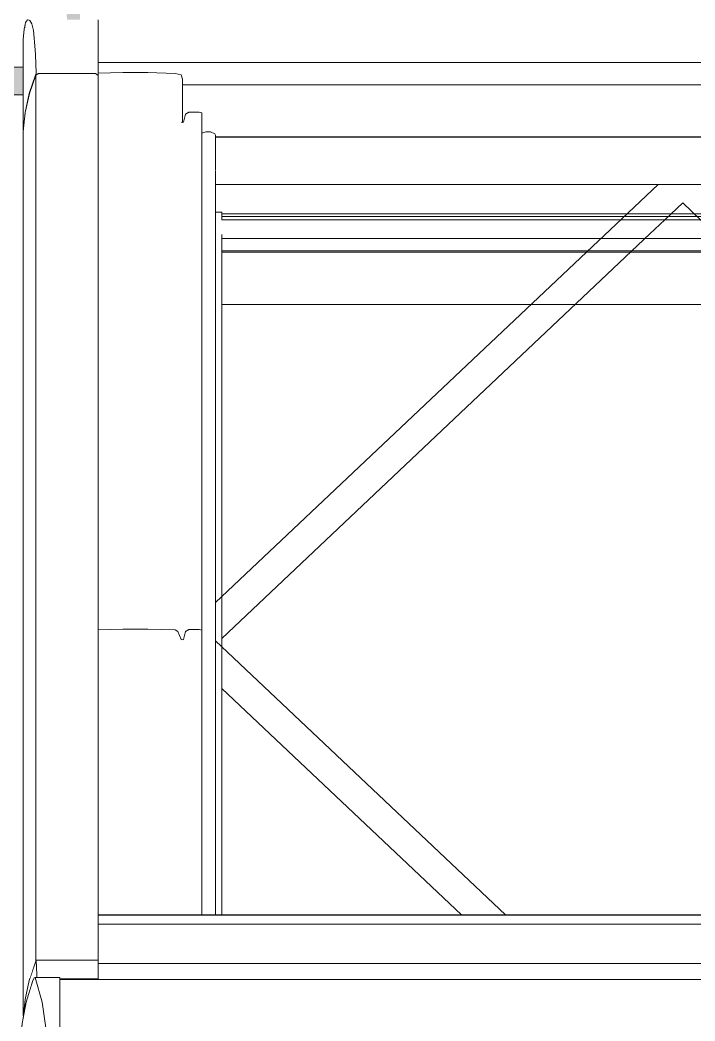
# Model space of a CAD drawing. Header units: metres. Extents: x -208 to 1512, y -277 to 123.
# Drawn here: x 839.411 to 839.847, y -3.63 to -2.984 of the extents above; entities that cross this region are included whole.
import ezdxf

# ---------------------------------------------------------------- set-up
doc = ezdxf.new("R2010")
doc.units = ezdxf.units.M
doc.header["$MEASUREMENT"] = 0
doc.linetypes.add('Wipeout_Contour', pattern=[1, 0, -1])
doc.layers.add('325 Dachfenster', color=7, linetype='Continuous')
doc.layers.add('918 Lageplan Beschriftung.x', color=7, linetype='Continuous')

# ---------------------------------------------------------------- blocks, each defined once
blk = doc.blocks.new('VELUX SlopeRoofBundle[40]_5', base_point=(825.25728, 0))
at = {"color": 254, "linetype": 'Wipeout_Contour', "lineweight": 0, "ltscale": 6718.755766}
blk.add_wipeout([(839.44987, -2.95926), (839.45025, -2.98422), (839.46193, -2.98422), (839.46193, -3.01187), (840.21633, -3.01187), (840.21633, -2.98422), (840.22801, -2.98422), (840.22839, -2.95926)], dxfattribs=at).dxf.layer = '325 Dachfenster'
at = {"color": 254, "linetype": 'Wipeout_Contour', "lineweight": 0, "ltscale": 3357.647388}
blk.add_wipeout([(839.39913, -3.01484), (839.39913, -3.01541), (839.41343, -3.01541), (839.41343, -3.01484)], dxfattribs=at).dxf.layer = '325 Dachfenster'
at = {"color": 254, "linetype": 'Wipeout_Contour', "lineweight": 0, "ltscale": 6714.743624}
blk.add_wipeout([(839.53723, -3.05769), (839.53723, -3.56164), (839.53773, -3.56164), (839.53773, -3.0818), (839.53763, -3.08153), (839.53763, -3.05967), (839.53773, -3.05967), (839.53773, -3.05854)], dxfattribs=at).dxf.layer = '325 Dachfenster'
at = {"color": 254, "linetype": 'Wipeout_Contour', "lineweight": 0, "ltscale": 3357.648595}
blk.add_wipeout([(839.41363, -3.06787), (839.39913, -3.06787), (839.39913, -3.07367), (839.41363, -3.07367)], dxfattribs=at).dxf.layer = '325 Dachfenster'
at = {"color": 254, "linetype": 'Wipeout_Contour', "lineweight": 0, "ltscale": 8391.704901}
blk.add_wipeout([(839.39913, -3.0917), (839.39913, -3.70979), (839.41151, -3.70979), (839.41153, -3.66149), (839.41153, -3.64552), (839.41283, -3.63161), (839.41343, -3.62846), (839.41343, -3.62845), (839.41363, -3.62657), (839.41363, -3.0917)], dxfattribs=at).dxf.layer = '325 Dachfenster'
at = {"color": 254, "linetype": 'Wipeout_Contour', "lineweight": 0, "ltscale": 3357.908837}
blk.add_wipeout([(839.47783, -3.37723), (839.46193, -3.37775), (839.46193, -3.56164), (839.47783, -3.56164)], dxfattribs=at).dxf.layer = '325 Dachfenster'
at = {"color": 254, "linetype": 'Wipeout_Contour', "lineweight": 0, "ltscale": 3358.141237}
blk.add_wipeout([(839.52703, -3.56164), (839.52893, -3.56164), (839.52893, -3.37801), (839.52703, -3.37752)], dxfattribs=at).dxf.layer = '325 Dachfenster'
at = {"color": 254, "linetype": 'Wipeout_Contour', "lineweight": 0, "ltscale": 3358.095885}
blk.add_wipeout([(839.51623, -3.56164), (839.51703, -3.56164), (839.51703, -3.38395), (839.51623, -3.38423)], dxfattribs=at).dxf.layer = '325 Dachfenster'
at = {"color": 254, "linetype": 'Wipeout_Contour', "lineweight": 0, "ltscale": 12592.041005}
blk.add_wipeout([(839.39913, -3.01484), (839.41343, -3.01484), (839.41343, -2.99685), (839.4142, -2.99035), (839.41473, -2.98718), (839.41513, -2.98607), (839.41643, -2.98422), (839.44176, -2.98422), (839.44113, -2.95926), (839.43713, -2.95926), (839.43713, -2.96046), (839.4115, -2.96046), (839.4115, -2.95834), (839.4115, -2.95558), (839.39913, -2.95558)], dxfattribs=at).dxf.layer = '325 Dachfenster'
at = {"color": 254, "linetype": 'Wipeout_Contour', "lineweight": 0, "ltscale": 5035.515192}
blk.add_wipeout([(839.39913, -3.03252), (839.39913, -3.06787), (839.41363, -3.06787), (839.41363, -3.05641), (839.41343, -3.05626), (839.41343, -3.03252)], dxfattribs=at).dxf.layer = '325 Dachfenster'
at = {"color": 254, "linetype": 'Wipeout_Contour', "lineweight": 0, "ltscale": 3358.158368}
blk.add_wipeout([(839.53133, -3.05649), (839.53133, -3.56164), (839.53443, -3.56164), (839.53443, -3.05656)], dxfattribs=at).dxf.layer = '325 Dachfenster'
at = {"color": 254, "linetype": 'Wipeout_Contour', "lineweight": 0, "ltscale": 3357.648769}
blk.add_wipeout([(839.41363, -3.07367), (839.39913, -3.07367), (839.39913, -3.0917), (839.41363, -3.0917)], dxfattribs=at).dxf.layer = '325 Dachfenster'
at = {"color": 254, "linetype": 'Wipeout_Contour', "lineweight": 0, "ltscale": 3358.092684}
blk.add_wipeout([(839.51543, -3.56164), (839.51623, -3.56164), (839.51623, -3.38423), (839.51543, -3.38402)], dxfattribs=at).dxf.layer = '325 Dachfenster'
at = {"color": 254, "linetype": 'Wipeout_Contour', "lineweight": 0, "ltscale": 4196.877285}
blk.add_wipeout([(839.41283, -3.63161), (839.41283, -3.78697), (839.41475, -3.77738), (839.41543, -3.77361), (839.41543, -3.61796)], dxfattribs=at).dxf.layer = '325 Dachfenster'
at = {"color": 254, "linetype": 'Wipeout_Contour', "lineweight": 0, "ltscale": 3358.170182}
blk.add_wipeout([(839.53443, -3.05656), (839.53443, -3.56164), (839.53723, -3.56164), (839.53723, -3.05769)], dxfattribs=at).dxf.layer = '325 Dachfenster'
at = {"color": 254, "linetype": 'Wipeout_Contour', "lineweight": 0, "ltscale": 3358.100158}
blk.add_wipeout([(839.51703, -3.56164), (839.51833, -3.56164), (839.51833, -3.37879), (839.51703, -3.38395)], dxfattribs=at).dxf.layer = '325 Dachfenster'
at = {"color": 254, "linetype": 'Wipeout_Contour', "lineweight": 0, "ltscale": 4196.903372}
blk.add_wipeout([(839.41543, -3.77361), (839.41842, -3.76324), (839.41953, -3.75858), (839.41953, -3.60447), (839.41543, -3.61796)], dxfattribs=at).dxf.layer = '325 Dachfenster'
at = {"color": 254, "linetype": 'Wipeout_Contour', "lineweight": 0, "ltscale": 3359.379425}
blk.add_wipeout([(839.53763, -3.05967), (839.53763, -3.05988), (840.14063, -3.05988), (840.14063, -3.05967)], dxfattribs=at).dxf.layer = '325 Dachfenster'
at = {"color": 254, "linetype": 'Wipeout_Contour', "lineweight": 0, "ltscale": 3359.379681}
blk.add_wipeout([(839.53763, -3.0748), (839.53763, -3.07982), (840.14063, -3.07982), (840.14063, -3.0748)], dxfattribs=at).dxf.layer = '325 Dachfenster'
at = {"color": 254, "linetype": 'Wipeout_Contour', "lineweight": 0, "ltscale": 3359.379874}
blk.add_wipeout([(839.53773, -3.09043), (839.53773, -3.0905), (840.14053, -3.0905), (840.14053, -3.09043)], dxfattribs=at).dxf.layer = '325 Dachfenster'
at = {"color": 254, "linetype": 'Wipeout_Contour', "lineweight": 0, "ltscale": 3358.087159}
blk.add_wipeout([(839.51343, -3.56164), (839.51543, -3.56164), (839.51543, -3.38402), (839.51343, -3.37886)], dxfattribs=at).dxf.layer = '325 Dachfenster'
at = {"color": 254, "linetype": 'Wipeout_Contour', "lineweight": 0, "ltscale": 10073.969512}
blk.add_wipeout([(839.41953, -3.75858), (839.4203, -3.75667), (839.42238, -3.74981), (839.4237, -3.74323), (839.42744, -3.71311), (839.42952, -3.68525), (839.42995, -3.65986), (839.42867, -3.63738), (839.42578, -3.618), (839.42128, -3.60202), (839.42064, -3.6023), (839.41953, -3.60447)], dxfattribs=at).dxf.layer = '325 Dachfenster'
at = {"color": 254, "linetype": 'Wipeout_Contour', "lineweight": 0, "ltscale": 3357.689969}
blk.add_wipeout([(839.41343, -3.62845), (839.41343, -3.62846), (839.41473, -3.62164), (839.41473, -3.6162)], dxfattribs=at).dxf.layer = '325 Dachfenster'
at = {"color": 254, "linetype": 'Wipeout_Contour', "lineweight": 0, "ltscale": 3359.379504}
blk.add_wipeout([(839.53763, -3.07049), (840.14063, -3.07049), (840.14063, -3.05988), (839.53763, -3.05988)], dxfattribs=at).dxf.layer = '325 Dachfenster'
at = {"color": 254, "linetype": 'Wipeout_Contour', "lineweight": 0, "ltscale": 6718.759164}
blk.add_wipeout([(840.14063, -3.08067), (839.53763, -3.08067), (839.53763, -3.08153), (839.53773, -3.0818), (839.53773, -3.08258), (840.14053, -3.08258), (840.14053, -3.0818), (840.14063, -3.08153)], dxfattribs=at).dxf.layer = '325 Dachfenster'
at = {"color": 254, "linetype": 'Wipeout_Contour', "lineweight": 0, "ltscale": 3358.040638}
blk.add_wipeout([(839.49403, -3.56164), (839.51163, -3.56164), (839.51163, -3.3778), (839.49403, -3.37723)], dxfattribs=at).dxf.layer = '325 Dachfenster'
at = {"color": 254, "linetype": 'Wipeout_Contour', "lineweight": 0, "ltscale": 3358.106856}
blk.add_wipeout([(839.51833, -3.56164), (839.52043, -3.56164), (839.52043, -3.37752), (839.51833, -3.37879)], dxfattribs=at).dxf.layer = '325 Dachfenster'
at = {"color": 254, "linetype": 'Wipeout_Contour', "lineweight": 0, "ltscale": 3357.468878}
blk.add_wipeout([(839.43713, -3.60202), (839.42128, -3.60202), (839.42578, -3.618), (839.43713, -3.618)], dxfattribs=at).dxf.layer = '325 Dachfenster'
at = {"color": 254, "linetype": 'Wipeout_Contour', "lineweight": 0, "ltscale": 4197.361502}
blk.add_wipeout([(839.41473, -3.6162), (839.41473, -3.62164), (839.41543, -3.61796), (839.41743, -3.61138), (839.41743, -3.60403)], dxfattribs=at).dxf.layer = '325 Dachfenster'
at = {"color": 254, "linetype": 'Wipeout_Contour', "lineweight": 0, "ltscale": 3359.379613}
blk.add_wipeout([(839.53763, -3.07049), (839.53763, -3.0748), (840.14063, -3.0748), (840.14063, -3.07049)], dxfattribs=at).dxf.layer = '325 Dachfenster'
at = {"color": 254, "linetype": 'Wipeout_Contour', "lineweight": 0, "ltscale": 3359.379766}
blk.add_wipeout([(840.14053, -3.08258), (839.53773, -3.08258), (839.53773, -3.08364), (840.14053, -3.08364)], dxfattribs=at).dxf.layer = '325 Dachfenster'
at = {"color": 254, "linetype": 'Wipeout_Contour', "lineweight": 0, "ltscale": 3357.973025}
blk.add_wipeout([(839.47783, -3.37723), (839.47783, -3.56164), (839.49403, -3.56164), (839.49403, -3.37723)], dxfattribs=at).dxf.layer = '325 Dachfenster'
at = {"color": 254, "linetype": 'Wipeout_Contour', "lineweight": 0, "ltscale": 3358.079454}
blk.add_wipeout([(839.51163, -3.56164), (839.51343, -3.56164), (839.51343, -3.37886), (839.51163, -3.3778)], dxfattribs=at).dxf.layer = '325 Dachfenster'
at = {"color": 254, "linetype": 'Wipeout_Contour', "lineweight": 0, "ltscale": 3358.124226}
blk.add_wipeout([(839.52703, -3.37752), (839.52043, -3.37752), (839.52043, -3.56164), (839.52703, -3.56164)], dxfattribs=at).dxf.layer = '325 Dachfenster'
at = {"color": 254, "linetype": 'Wipeout_Contour', "lineweight": 0, "ltscale": 5875.208122}
blk.add_wipeout([(839.41743, -3.61138), (839.41953, -3.60447), (839.42064, -3.6023), (839.42128, -3.60202), (839.42143, -3.60202), (839.42143, -3.59208), (839.41743, -3.60403)], dxfattribs=at).dxf.layer = '325 Dachfenster'
at = {"color": 254, "linetype": 'Wipeout_Contour', "lineweight": 0, "ltscale": 3357.829657}
blk.add_wipeout([(839.43713, -3.60294), (839.43713, -3.60322), (839.46193, -3.60322), (839.46193, -3.60294)], dxfattribs=at).dxf.layer = '325 Dachfenster'
at = {"color": 254, "linetype": 'Wipeout_Contour', "lineweight": 0, "ltscale": 3357.506101}
blk.add_wipeout([(839.42578, -3.618), (839.42867, -3.63738), (839.43713, -3.63738), (839.43713, -3.618)], dxfattribs=at).dxf.layer = '325 Dachfenster'
at = {"color": 254, "linetype": 'Wipeout_Contour', "lineweight": 0, "ltscale": 4196.763012}
blk.add_wipeout([(839.41363, -3.05626), (839.41363, -3.62657), (839.41473, -3.6162), (839.41493, -3.6153), (839.41493, -3.04401)], dxfattribs=at).dxf.layer = '325 Dachfenster'
at = {"color": 254, "linetype": 'Wipeout_Contour', "lineweight": 0, "ltscale": 5037.877565}
blk.add_wipeout([(839.51543, -3.38402), (839.51623, -3.38423), (839.51623, -3.05055), (839.51553, -3.05036), (839.51553, -3.05033), (839.51543, -3.0503)], dxfattribs=at).dxf.layer = '325 Dachfenster'
at = {"color": 254, "linetype": 'Wipeout_Contour', "lineweight": 0, "ltscale": 3358.1473}
blk.add_wipeout([(839.52893, -3.05731), (839.52893, -3.56164), (839.53133, -3.56164), (839.53133, -3.05649)], dxfattribs=at).dxf.layer = '325 Dachfenster'
at = {"color": 254, "linetype": 'Wipeout_Contour', "lineweight": 0, "ltscale": 3359.379779}
blk.add_wipeout([(839.53773, -3.08428), (840.14053, -3.08428), (840.14053, -3.08364), (839.53773, -3.08364)], dxfattribs=at).dxf.layer = '325 Dachfenster'
at = {"color": 254, "linetype": 'Wipeout_Contour', "lineweight": 0, "ltscale": 5036.943953}
blk.add_wipeout([(839.42233, -3.60202), (839.43713, -3.60202), (839.43713, -3.60294), (839.46193, -3.60294), (839.46193, -3.59999), (839.42233, -3.59999)], dxfattribs=at).dxf.layer = '325 Dachfenster'
at = {"layer": '325 Dachfenster', "linetype": 'Continuous', "lineweight": 0, "flags": 128}
blk.add_lwpolyline([(839.41343, -3.62845), (839.41343, -3.62846)], dxfattribs=at)
at = {"color": 254, "linetype": 'Wipeout_Contour', "lineweight": 0, "ltscale": 4196.69367}
blk.add_wipeout([(839.41493, -3.04401), (839.41493, -3.6153), (839.41743, -3.60403), (839.41763, -3.60344), (839.41763, -3.03184)], dxfattribs=at).dxf.layer = '325 Dachfenster'
at = {"color": 254, "linetype": 'Wipeout_Contour', "lineweight": 0, "ltscale": 3358.082995}
blk.add_wipeout([(839.51543, -3.0503), (839.51343, -3.04514), (839.51343, -3.37886), (839.51543, -3.38402)], dxfattribs=at).dxf.layer = '325 Dachfenster'
at = {"color": 254, "linetype": 'Wipeout_Contour', "lineweight": 0, "ltscale": 3358.136889}
blk.add_wipeout([(839.52703, -3.04383), (839.52703, -3.37752), (839.52893, -3.37801), (839.52893, -3.04433)], dxfattribs=at).dxf.layer = '325 Dachfenster'
at = {"color": 254, "linetype": 'Wipeout_Contour', "lineweight": 0, "ltscale": 3359.379724}
blk.add_wipeout([(839.53763, -3.07982), (839.53763, -3.08067), (840.14063, -3.08067), (840.14063, -3.07982)], dxfattribs=at).dxf.layer = '325 Dachfenster'
at = {"color": 254, "linetype": 'Wipeout_Contour', "lineweight": 0, "ltscale": 3359.379834}
blk.add_wipeout([(839.53773, -3.09043), (840.14053, -3.09043), (840.14053, -3.08499), (839.53773, -3.08499)], dxfattribs=at).dxf.layer = '325 Dachfenster'
at = {"color": 254, "linetype": 'Wipeout_Contour', "lineweight": 0, "ltscale": 5036.484343}
blk.add_wipeout([(839.42143, -3.59208), (839.42143, -3.60202), (839.42233, -3.60202), (839.42233, -3.59999), (839.42197, -3.59082), (839.42188, -3.5909)], dxfattribs=at).dxf.layer = '325 Dachfenster'
at = {"color": 254, "linetype": 'Wipeout_Contour', "lineweight": 0, "ltscale": 3359.388188}
blk.add_wipeout([(840.24113, -3.60322), (839.43713, -3.60322), (839.43713, -3.61935), (840.24113, -3.61935)], dxfattribs=at).dxf.layer = '325 Dachfenster'
at = {"color": 254, "linetype": 'Wipeout_Contour', "lineweight": 0, "ltscale": 3358.091852}
blk.add_wipeout([(839.51623, -3.05055), (839.51623, -3.38423), (839.51703, -3.38395), (839.51703, -3.05027)], dxfattribs=at).dxf.layer = '325 Dachfenster'
at = {"color": 254, "linetype": 'Wipeout_Contour', "lineweight": 0, "ltscale": 3359.379788}
blk.add_wipeout([(839.53773, -3.08499), (840.14053, -3.08499), (840.14053, -3.08428), (839.53773, -3.08428)], dxfattribs=at).dxf.layer = '325 Dachfenster'
at = {"color": 254, "linetype": 'Wipeout_Contour', "lineweight": 0, "ltscale": 3357.79041}
blk.add_wipeout([(839.46193, -3.59082), (839.42197, -3.59082), (839.42233, -3.59999), (839.46193, -3.59999)], dxfattribs=at).dxf.layer = '325 Dachfenster'
at = {"color": 254, "linetype": 'Wipeout_Contour', "lineweight": 0, "ltscale": 3359.38851}
blk.add_wipeout([(839.43713, -3.64056), (840.24113, -3.64056), (840.24113, -3.61935), (839.43713, -3.61935)], dxfattribs=at).dxf.layer = '325 Dachfenster'
at = {"layer": '325 Dachfenster', "linetype": 'Continuous', "lineweight": 0, "flags": 128}
blk.add_lwpolyline([(839.43713, -3.82879), (839.43713, -3.82144), (839.43713, -3.81267), (839.43713, -3.80235), (839.43713, -3.79054), (839.43713, -3.77738), (839.43713, -3.76324), (839.43713, -3.75667), (839.43713, -3.74981), (839.43713, -3.74323), (839.43713, -3.71311), (839.43713, -3.68525), (839.43713, -3.65986), (839.43713, -3.63738), (839.43713, -3.618), (839.43713, -3.60202)], dxfattribs=at)
at = {"color": 254, "linetype": 'Wipeout_Contour', "lineweight": 0, "ltscale": 4196.686748}
blk.add_wipeout([(839.41763, -3.03184), (839.41763, -3.60344), (839.42143, -3.59208), (839.42163, -3.59156), (839.42163, -3.01989)], dxfattribs=at).dxf.layer = '325 Dachfenster'
at = {"color": 254, "linetype": 'Wipeout_Contour', "lineweight": 0, "ltscale": 3358.075361}
blk.add_wipeout([(839.51343, -3.04514), (839.51163, -3.04408), (839.51163, -3.3778), (839.51343, -3.37886)], dxfattribs=at).dxf.layer = '325 Dachfenster'
at = {"color": 254, "linetype": 'Wipeout_Contour', "lineweight": 0, "ltscale": 3358.096032}
blk.add_wipeout([(839.51703, -3.05027), (839.51703, -3.38395), (839.51833, -3.37879), (839.51833, -3.04511)], dxfattribs=at).dxf.layer = '325 Dachfenster'
at = {"color": 254, "linetype": 'Wipeout_Contour', "lineweight": 0, "ltscale": 3359.387952}
blk.add_wipeout([(840.21633, -3.59644), (839.46193, -3.59644), (839.46193, -3.59875), (840.21633, -3.59875)], dxfattribs=at).dxf.layer = '325 Dachfenster'
at = {"layer": '325 Dachfenster', "linetype": 'Continuous', "lineweight": 0, "flags": 128}
for points in [[(839.51623, -3.38423), (839.51543, -3.38402)], [(839.51703, -3.38395), (839.51623, -3.38423)], [(839.42128, -3.60202), (839.42578, -3.618), (839.42867, -3.63738), (839.42995, -3.65986), (839.42952, -3.68525), (839.42744, -3.71311), (839.4237, -3.74323), (839.42238, -3.74981), (839.4203, -3.75667), (839.41953, -3.75858), (839.41842, -3.76324), (839.41543, -3.77361), (839.41475, -3.77738), (839.41283, -3.78697), (839.41248, -3.79054), (839.41153, -3.79916), (839.41153, -3.80235), (839.41152, -3.81267), (839.41151, -3.82144), (839.4115, -3.82879)], [(839.42064, -3.6023), (839.41953, -3.60447), (839.41543, -3.61796), (839.41283, -3.63161), (839.41153, -3.64552), (839.41153, -3.64685)], [(839.42064, -3.6023), (839.42128, -3.60202)], [(839.42128, -3.60202), (839.43713, -3.60202)]]:
    blk.add_lwpolyline(points, dxfattribs=at)
at = {"color": 254, "linetype": 'Wipeout_Contour', "lineweight": 0, "ltscale": 4197.006052}
blk.add_wipeout([(839.41343, -3.05626), (839.41473, -3.04401), (839.41473, -2.98718), (839.4142, -2.99035), (839.41343, -2.99685)], dxfattribs=at).dxf.layer = '325 Dachfenster'
at = {"color": 254, "linetype": 'Wipeout_Contour', "lineweight": 0, "ltscale": 5037.255901}
blk.add_wipeout([(839.42163, -3.01989), (839.42163, -3.59156), (839.42188, -3.5909), (839.42197, -3.59082), (839.42343, -3.59082), (839.42343, -3.01893)], dxfattribs=at).dxf.layer = '325 Dachfenster'
at = {"color": 254, "linetype": 'Wipeout_Contour', "lineweight": 0, "ltscale": 3358.036551}
blk.add_wipeout([(839.49403, -3.04351), (839.49403, -3.37723), (839.51163, -3.3778), (839.51163, -3.04408)], dxfattribs=at).dxf.layer = '325 Dachfenster'
at = {"color": 254, "linetype": 'Wipeout_Contour', "lineweight": 0, "ltscale": 3358.102798}
blk.add_wipeout([(839.51833, -3.04511), (839.51833, -3.37879), (839.52043, -3.37752), (839.52043, -3.04383)], dxfattribs=at).dxf.layer = '325 Dachfenster'
at = {"color": 254, "linetype": 'Wipeout_Contour', "lineweight": 0, "ltscale": 3359.387916}
blk.add_wipeout([(840.21633, -3.59448), (839.46193, -3.59448), (839.46193, -3.59644), (840.21633, -3.59644)], dxfattribs=at).dxf.layer = '325 Dachfenster'
at = {"color": 254, "linetype": 'Wipeout_Contour', "lineweight": 0, "ltscale": 3359.388034}
blk.add_wipeout([(840.21633, -3.6015), (839.46193, -3.6015), (839.46193, -3.60322), (840.21633, -3.60322)], dxfattribs=at).dxf.layer = '325 Dachfenster'
at = {"layer": '325 Dachfenster', "linetype": 'Continuous', "lineweight": 0, "flags": 128}
for points in [[(839.51343, -3.37886), (839.51163, -3.3778)], [(839.51543, -3.38402), (839.51343, -3.37886)]]:
    blk.add_lwpolyline(points, dxfattribs=at)
at = {"color": 254, "linetype": 'Wipeout_Contour', "lineweight": 0, "ltscale": 3357.794148}
blk.add_wipeout([(839.42343, -3.01893), (839.42343, -3.59082), (839.46023, -3.59082), (839.46023, -3.01893)], dxfattribs=at).dxf.layer = '325 Dachfenster'
at = {"color": 254, "linetype": 'Wipeout_Contour', "lineweight": 0, "ltscale": 3357.749521}
blk.add_wipeout([(839.51343, -3.04514), (839.51543, -3.05023), (839.51643, -3.02258), (839.51543, -3.01983)], dxfattribs=at).dxf.layer = '325 Dachfenster'
at = {"color": 254, "linetype": 'Wipeout_Contour', "lineweight": 0, "ltscale": 3358.120225}
blk.add_wipeout([(839.52043, -3.04383), (839.52043, -3.37752), (839.52703, -3.37752), (839.52703, -3.04383)], dxfattribs=at).dxf.layer = '325 Dachfenster'
at = {"color": 254, "linetype": 'Wipeout_Contour', "lineweight": 0, "ltscale": 3359.387996}
blk.add_wipeout([(840.21633, -3.59875), (839.46193, -3.59875), (839.46193, -3.6015), (840.21633, -3.6015)], dxfattribs=at).dxf.layer = '325 Dachfenster'
at = {"layer": '325 Dachfenster', "linetype": 'Continuous', "lineweight": 0, "flags": 128}
for points in [[(839.51833, -3.37879), (839.51703, -3.38395)], [(839.52043, -3.37752), (839.51833, -3.37879)], [(839.52893, -3.37801), (839.52703, -3.37752), (839.52043, -3.37752)], [(839.41343, -3.62845), (839.41473, -3.6162), (839.41743, -3.60403), (839.42143, -3.59208), (839.42188, -3.5909)], [(839.42188, -3.5909), (839.42197, -3.59082)], [(839.42197, -3.59082), (839.42233, -3.59999), (839.42233, -3.60202)], [(839.43713, -3.60294), (839.46193, -3.60294)], [(839.43713, -3.60322), (840.24113, -3.60322)], [(839.46193, -3.60294), (839.46193, -3.60322)]]:
    blk.add_lwpolyline(points, dxfattribs=at)
at = {"color": 254, "linetype": 'Wipeout_Contour', "lineweight": 0, "ltscale": 3357.871163}
blk.add_wipeout([(839.46023, -3.01893), (839.46023, -3.59082), (839.46193, -3.59082), (839.46193, -3.02019)], dxfattribs=at).dxf.layer = '325 Dachfenster'
at = {"color": 254, "linetype": 'Wipeout_Contour', "lineweight": 0, "ltscale": 5877.131414}
blk.add_wipeout([(839.51543, -3.05023), (839.51546, -3.05031), (839.51553, -3.05033), (839.51553, -3.05036), (839.51623, -3.05055), (839.51643, -3.05048), (839.51643, -3.02258)], dxfattribs=at).dxf.layer = '325 Dachfenster'
at = {"color": 254, "linetype": 'Wipeout_Contour', "lineweight": 0, "ltscale": 2518.585355}
blk.add_wipeout([(839.51163, -3.04408), (839.51343, -3.04514), (839.51543, -3.01983)], dxfattribs=at).dxf.layer = '325 Dachfenster'
at = {"color": 254, "linetype": 'Wipeout_Contour', "lineweight": 0, "ltscale": 3357.904752}
blk.add_wipeout([(839.46193, -3.37775), (839.47783, -3.37723), (839.47783, -3.04351), (839.46193, -3.04403)], dxfattribs=at).dxf.layer = '325 Dachfenster'
at = {"color": 254, "linetype": 'Wipeout_Contour', "lineweight": 0, "ltscale": 3359.38739}
blk.add_wipeout([(839.46193, -3.56177), (839.46193, -3.56751), (840.21633, -3.56751), (840.21633, -3.56177)], dxfattribs=at).dxf.layer = '325 Dachfenster'
at = {"color": 254, "linetype": 'Wipeout_Contour', "lineweight": 0, "ltscale": 3359.387728}
blk.add_wipeout([(839.46193, -3.58631), (840.21633, -3.58631), (840.21633, -3.58259), (839.46193, -3.58259)], dxfattribs=at).dxf.layer = '325 Dachfenster'
at = {"color": 254, "linetype": 'Wipeout_Contour', "lineweight": 0, "ltscale": 3359.387865}
blk.add_wipeout([(839.46193, -3.59202), (839.46193, -3.59296), (840.21633, -3.59296), (840.21633, -3.59202)], dxfattribs=at).dxf.layer = '325 Dachfenster'
at = {"color": 254, "linetype": 'Wipeout_Contour', "lineweight": 0, "ltscale": 2519.053833}
blk.add_wipeout([(839.51163, -3.04408), (839.51543, -3.01983), (839.51163, -3.01876)], dxfattribs=at).dxf.layer = '325 Dachfenster'
at = {"color": 254, "linetype": 'Wipeout_Contour', "lineweight": 0, "ltscale": 3357.96895}
blk.add_wipeout([(839.47783, -3.04351), (839.47783, -3.37723), (839.49403, -3.37723), (839.49403, -3.04351)], dxfattribs=at).dxf.layer = '325 Dachfenster'
at = {"color": 254, "linetype": 'Wipeout_Contour', "lineweight": 0, "ltscale": 3359.38734}
blk.add_wipeout([(839.46193, -3.56164), (839.46193, -3.56177), (840.21633, -3.56177), (840.21633, -3.56164)], dxfattribs=at).dxf.layer = '325 Dachfenster'
at = {"color": 254, "linetype": 'Wipeout_Contour', "lineweight": 0, "ltscale": 3359.387452}
blk.add_wipeout([(839.46193, -3.56903), (840.21633, -3.56903), (840.21633, -3.56751), (839.46193, -3.56751)], dxfattribs=at).dxf.layer = '325 Dachfenster'
at = {"color": 254, "linetype": 'Wipeout_Contour', "lineweight": 0, "ltscale": 3359.38784}
blk.add_wipeout([(839.46193, -3.59078), (839.46193, -3.59128), (840.21633, -3.59128), (840.21633, -3.59078)], dxfattribs=at).dxf.layer = '325 Dachfenster'
at = {"layer": '325 Dachfenster', "linetype": 'Continuous', "lineweight": 0, "flags": 128}
blk.add_lwpolyline([(839.51163, -3.3778), (839.49403, -3.37723), (839.47783, -3.37723), (839.46193, -3.37775)], dxfattribs=at)
at = {"color": 254, "linetype": 'Wipeout_Contour', "lineweight": 0, "ltscale": 3357.901993}
blk.add_wipeout([(839.46193, -3.04403), (839.47783, -3.04351), (839.47783, -3.0182), (839.46193, -3.01871)], dxfattribs=at).dxf.layer = '325 Dachfenster'
at = {"color": 254, "linetype": 'Wipeout_Contour', "lineweight": 0, "ltscale": 3359.378938}
blk.add_wipeout([(839.51643, -3.02615), (839.51643, -3.02622), (840.16183, -3.02622), (840.16183, -3.02615)], dxfattribs=at).dxf.layer = '325 Dachfenster'
at = {"color": 254, "linetype": 'Wipeout_Contour', "lineweight": 0, "ltscale": 6718.769132}
blk.add_wipeout([(839.53773, -3.3849), (839.72487, -3.56164), (839.95339, -3.56164), (840.14053, -3.3849), (840.14053, -3.36016), (839.85501, -3.0905), (839.82326, -3.0905), (839.53773, -3.36016)], dxfattribs=at).dxf.layer = '325 Dachfenster'
at = {"color": 254, "linetype": 'Wipeout_Contour', "lineweight": 0, "ltscale": 3359.387518}
blk.add_wipeout([(839.46193, -3.57329), (840.21633, -3.57329), (840.21633, -3.57098), (839.46193, -3.57098)], dxfattribs=at).dxf.layer = '325 Dachfenster'
at = {"color": 254, "linetype": 'Wipeout_Contour', "lineweight": 0, "ltscale": 3359.387886}
blk.add_wipeout([(839.46193, -3.59296), (839.46193, -3.59448), (840.21633, -3.59448), (840.21633, -3.59296)], dxfattribs=at).dxf.layer = '325 Dachfenster'
at = {"layer": '325 Dachfenster', "linetype": 'Continuous', "lineweight": 0, "flags": 128}
blk.add_lwpolyline([(839.83913, -3.10238), (839.85059, -3.1132), (839.86032, -3.12239), (840.13657, -3.38328)], dxfattribs=at)
at = {"color": 254, "linetype": 'Wipeout_Contour', "lineweight": 0, "ltscale": 3357.966213}
blk.add_wipeout([(839.47783, -3.04351), (839.49403, -3.04351), (839.49403, -3.0182), (839.47783, -3.0182)], dxfattribs=at).dxf.layer = '325 Dachfenster'
at = {"color": 254, "linetype": 'Wipeout_Contour', "lineweight": 0, "ltscale": 3359.379025}
blk.add_wipeout([(839.51643, -3.03818), (840.16183, -3.03818), (840.16183, -3.02622), (839.51643, -3.02622)], dxfattribs=at).dxf.layer = '325 Dachfenster'
at = {"color": 254, "linetype": 'Wipeout_Contour', "lineweight": 0, "ltscale": 2519.415267}
blk.add_wipeout([(839.53773, -3.0905), (839.53773, -3.36016), (839.82326, -3.0905)], dxfattribs=at).dxf.layer = '325 Dachfenster'
at = {"color": 254, "linetype": 'Wipeout_Contour', "lineweight": 0, "ltscale": 2519.324731}
blk.add_wipeout([(839.72487, -3.56164), (839.53773, -3.3849), (839.53773, -3.56164)], dxfattribs=at).dxf.layer = '325 Dachfenster'
at = {"color": 254, "linetype": 'Wipeout_Contour', "lineweight": 0, "ltscale": 3359.387561}
blk.add_wipeout([(839.46193, -3.57329), (839.46193, -3.57605), (840.21633, -3.57605), (840.21633, -3.57329)], dxfattribs=at).dxf.layer = '325 Dachfenster'
at = {"color": 254, "linetype": 'Wipeout_Contour', "lineweight": 0, "ltscale": 3359.387793}
blk.add_wipeout([(839.46193, -3.5902), (840.21633, -3.5902), (840.21633, -3.58631), (839.46193, -3.58631)], dxfattribs=at).dxf.layer = '325 Dachfenster'
at = {"layer": '325 Dachfenster', "linetype": 'Continuous', "lineweight": 0, "flags": 128}
for points in [[(839.53773, -3.0818), (839.53773, -3.56164)], [(839.53773, -3.09043), (840.14053, -3.09043)], [(839.82326, -3.0905), (839.53773, -3.36016)], [(839.53773, -3.0905), (840.14053, -3.0905)], [(839.83913, -3.10238), (839.82768, -3.1132), (839.81794, -3.12239), (839.5417, -3.38328)], [(839.53773, -3.10825), (839.54163, -3.10825)], [(839.54163, -3.10825), (839.54183, -3.10846)], [(839.54183, -3.10846), (839.54183, -3.1132)], [(839.54183, -3.10931), (840.13643, -3.10931)], [(839.54183, -3.11101), (840.13643, -3.11101)], [(839.5417, -3.1132), (840.13657, -3.1132)], [(839.54183, -3.12267), (839.54183, -3.56164)], [(839.54183, -3.12522), (840.13643, -3.12522)], [(839.54183, -3.13335), (840.13643, -3.13335)], [(839.54183, -3.13413), (840.13643, -3.13413)], [(839.54183, -3.16786), (840.13643, -3.16786)], [(839.72487, -3.56164), (839.53773, -3.3849)], [(839.69642, -3.56164), (839.5417, -3.41552)], [(840.21633, -3.56164), (839.46193, -3.56164)]]:
    blk.add_lwpolyline(points, dxfattribs=at)
at = {"color": 254, "linetype": 'Wipeout_Contour', "lineweight": 0, "ltscale": 3358.033791}
blk.add_wipeout([(839.51163, -3.01876), (839.49403, -3.0182), (839.49403, -3.04351), (839.51163, -3.04408)], dxfattribs=at).dxf.layer = '325 Dachfenster'
at = {"color": 254, "linetype": 'Wipeout_Contour', "lineweight": 0, "ltscale": 3359.387481}
blk.add_wipeout([(839.46193, -3.57098), (840.21633, -3.57098), (840.21633, -3.56903), (839.46193, -3.56903)], dxfattribs=at).dxf.layer = '325 Dachfenster'
at = {"color": 254, "linetype": 'Wipeout_Contour', "lineweight": 0, "ltscale": 3359.387666}
blk.add_wipeout([(839.46193, -3.58259), (840.21633, -3.58259), (840.21633, -3.5791), (839.46193, -3.5791)], dxfattribs=at).dxf.layer = '325 Dachfenster'
at = {"color": 254, "linetype": 'Wipeout_Contour', "lineweight": 0, "ltscale": 3359.387835}
blk.add_wipeout([(839.46193, -3.59078), (840.21633, -3.59078), (840.21633, -3.59071), (839.46193, -3.59071)], dxfattribs=at).dxf.layer = '325 Dachfenster'
at = {"layer": '325 Dachfenster', "linetype": 'Continuous', "lineweight": 0, "flags": 128}
blk.add_lwpolyline([(840.21633, -3.56751), (839.46193, -3.56751)], dxfattribs=at)
at = {"color": 254, "linetype": 'Wipeout_Contour', "lineweight": 0, "ltscale": 13437.514774}
blk.add_wipeout([(840.21633, -3.01187), (839.46193, -3.01187), (839.46193, -3.01871), (839.47783, -3.0182), (839.49403, -3.0182), (839.51163, -3.01876), (839.51543, -3.01983), (839.51643, -3.02258), (839.51643, -3.02615), (840.16183, -3.02615), (840.16183, -3.02258), (840.16283, -3.01983), (840.16663, -3.01876), (840.18423, -3.0182), (840.20043, -3.0182), (840.21633, -3.01871)], dxfattribs=at).dxf.layer = '325 Dachfenster'
at = {"color": 254, "linetype": 'Wipeout_Contour', "lineweight": 0, "ltscale": 3357.11404}
blk.add_wipeout([(839.51543, -3.05023), (839.51343, -3.04514), (839.51543, -3.0503), (839.51546, -3.05031)], dxfattribs=at).dxf.layer = '325 Dachfenster'
at = {"color": 254, "linetype": 'Wipeout_Contour', "lineweight": 0, "ltscale": 3359.38761}
blk.add_wipeout([(839.46193, -3.5791), (840.21633, -3.5791), (840.21633, -3.57605), (839.46193, -3.57605)], dxfattribs=at).dxf.layer = '325 Dachfenster'
at = {"color": 254, "linetype": 'Wipeout_Contour', "lineweight": 0, "ltscale": 3359.387848}
blk.add_wipeout([(839.46193, -3.59169), (840.21633, -3.59169), (840.21633, -3.59128), (839.46193, -3.59128)], dxfattribs=at).dxf.layer = '325 Dachfenster'
at = {"layer": '325 Dachfenster', "linetype": 'Continuous', "lineweight": 0, "flags": 128}
for points in [[(839.51643, -3.02258), (839.51543, -3.01983)], [(839.51643, -3.02615), (840.16183, -3.02615)]]:
    blk.add_lwpolyline(points, dxfattribs=at)
at = {"color": 254, "linetype": 'Wipeout_Contour', "lineweight": 0, "ltscale": 11755.135517}
blk.add_wipeout([(839.41473, -3.04401), (839.41343, -3.05626), (839.41363, -3.05641), (839.41363, -3.05626), (839.41493, -3.04401), (839.41763, -3.03184), (839.42163, -3.01989), (839.42343, -3.01893), (839.46023, -3.01893), (839.46193, -3.02019), (839.46193, -3.01879), (839.42185, -3.01879), (839.42143, -3.01989), (839.41743, -3.03184)], dxfattribs=at).dxf.layer = '325 Dachfenster'
at = {"color": 254, "linetype": 'Wipeout_Contour', "lineweight": 0, "ltscale": 13437.51796}
blk.add_wipeout([(839.51643, -3.03818), (839.51643, -3.05048), (839.51703, -3.05027), (839.51833, -3.04511), (839.52043, -3.04383), (839.52703, -3.04383), (839.52893, -3.04433), (839.52893, -3.05274), (840.14933, -3.05274), (840.14933, -3.04433), (840.15123, -3.04383), (840.15783, -3.04383), (840.15993, -3.0451), (840.16123, -3.05027), (840.16183, -3.05048), (840.16183, -3.03818)], dxfattribs=at).dxf.layer = '325 Dachfenster'
at = {"color": 254, "linetype": 'Wipeout_Contour', "lineweight": 0, "ltscale": 3359.387854}
blk.add_wipeout([(839.46193, -3.59169), (839.46193, -3.59202), (840.21633, -3.59202), (840.21633, -3.59169)], dxfattribs=at).dxf.layer = '325 Dachfenster'
at = {"layer": '325 Dachfenster', "linetype": 'Continuous', "lineweight": 0, "flags": 128}
for points in [[(839.51643, -3.05048), (839.51643, -3.02258)], [(839.51703, -3.05027), (839.51833, -3.04511)], [(839.51833, -3.04511), (839.52043, -3.04383)], [(839.52043, -3.04383), (839.52703, -3.04383), (839.52893, -3.04433)], [(839.51546, -3.05031), (839.51543, -3.05023)], [(839.51553, -3.05033), (839.51553, -3.05036)], [(839.51553, -3.05036), (839.51623, -3.05055)], [(839.51623, -3.05055), (839.51703, -3.05027)], [(839.41343, -3.05626), (839.41363, -3.05641)], [(839.41363, -3.05626), (839.41363, -3.62657)]]:
    blk.add_lwpolyline(points, dxfattribs=at)
at = {"color": 254, "linetype": 'Wipeout_Contour', "lineweight": 0, "ltscale": 6715.259599}
blk.add_wipeout([(839.41743, -2.98451), (839.41743, -3.03184), (839.42143, -3.01989), (839.42143, -3.00685), (839.42131, -3.00365), (839.4201, -2.99113), (839.41914, -2.98692), (839.41773, -2.98457)], dxfattribs=at).dxf.layer = '325 Dachfenster'
at = {"color": 254, "linetype": 'Wipeout_Contour', "lineweight": 0, "ltscale": 11757.83242}
blk.add_wipeout([(839.52893, -3.05274), (839.52893, -3.05731), (839.53133, -3.05649), (839.53443, -3.05656), (839.53723, -3.05769), (839.53773, -3.05854), (839.53773, -3.05967), (840.14053, -3.05967), (840.14053, -3.05854), (840.14103, -3.05769), (840.14383, -3.05656), (840.14693, -3.05649), (840.14933, -3.05731), (840.14933, -3.05274)], dxfattribs=at).dxf.layer = '325 Dachfenster'
at = {"color": 254, "linetype": 'Wipeout_Contour', "lineweight": 0, "ltscale": 3359.387833}
blk.add_wipeout([(839.46193, -3.59055), (839.46193, -3.59071), (840.21633, -3.59071), (840.21633, -3.59055)], dxfattribs=at).dxf.layer = '325 Dachfenster'
at = {"layer": '325 Dachfenster', "linetype": 'Continuous', "lineweight": 0, "flags": 128}
for points in [[(839.52893, -3.04433), (839.52893, -3.37801), (839.52893, -3.56164)], [(839.53133, -3.05649), (839.52893, -3.05731)], [(839.53443, -3.05656), (839.53133, -3.05649)], [(839.53723, -3.05769), (839.53443, -3.05656)], [(839.53773, -3.05854), (839.53723, -3.05769)], [(839.53763, -3.05967), (839.53763, -3.05988)], [(839.53763, -3.05967), (840.14063, -3.05967)], [(839.53763, -3.05988), (839.53763, -3.07049), (839.53763, -3.0748), (839.53763, -3.07982), (839.53763, -3.08067), (839.53763, -3.08153)], [(839.53773, -3.05854), (839.53773, -3.05967)]]:
    blk.add_lwpolyline(points, dxfattribs=at)
at = {"color": 254, "linetype": 'Wipeout_Contour', "lineweight": 0, "ltscale": 3357.758355}
blk.add_wipeout([(839.4201, -2.99113), (839.42131, -3.00365), (839.46193, -3.00365), (839.46193, -2.99113)], dxfattribs=at).dxf.layer = '325 Dachfenster'
at = {"color": 254, "linetype": 'Wipeout_Contour', "lineweight": 0, "ltscale": 3359.387829}
blk.add_wipeout([(839.46193, -3.5902), (839.46193, -3.59055), (840.21633, -3.59055), (840.21633, -3.5902)], dxfattribs=at).dxf.layer = '325 Dachfenster'
at = {"layer": '325 Dachfenster', "linetype": 'Continuous', "lineweight": 0, "flags": 128}
for points in [[(839.42197, -3.59082), (839.46193, -3.59082)], [(839.46193, -3.60294), (839.46193, -3.59999), (839.46193, -3.59082)], [(840.21633, -3.59296), (839.46193, -3.59296)]]:
    blk.add_lwpolyline(points, dxfattribs=at)
at = {"color": 254, "linetype": 'Wipeout_Contour', "lineweight": 0, "ltscale": 5036.749131}
blk.add_wipeout([(839.41513, -2.98607), (839.41473, -2.98718), (839.41473, -3.04401), (839.41743, -3.03184), (839.41743, -2.98451), (839.41643, -2.98422)], dxfattribs=at).dxf.layer = '325 Dachfenster'
at = {"color": 254, "linetype": 'Wipeout_Contour', "lineweight": 0, "ltscale": 4197.696621}
blk.add_wipeout([(839.42131, -3.00365), (839.42143, -3.00685), (839.42194, -3.01836), (839.46193, -3.01836), (839.46193, -3.00365)], dxfattribs=at).dxf.layer = '325 Dachfenster'
at = {"layer": '325 Dachfenster', "linetype": 'Continuous', "lineweight": 0, "flags": 128}
for points in [[(839.41343, -2.99685), (839.41343, -3.05626)], [(839.41343, -3.01484), (839.39913, -3.01484), (839.38483, -3.01484)], [(839.46193, -3.01187), (840.21633, -3.01187)], [(839.41343, -3.03252), (839.39913, -3.03252), (839.38483, -3.03252)]]:
    blk.add_lwpolyline(points, dxfattribs=at)
at = {"color": 254, "linetype": 'Wipeout_Contour', "lineweight": 0, "ltscale": 4197.653451}
blk.add_wipeout([(839.46193, -2.98422), (839.41643, -2.98422), (839.41743, -2.98451), (839.41773, -2.98457), (839.46193, -2.98457)], dxfattribs=at).dxf.layer = '325 Dachfenster'
at = {"color": 254, "linetype": 'Wipeout_Contour', "lineweight": 0, "ltscale": 3357.87835}
blk.add_wipeout([(839.42143, -3.01989), (839.42185, -3.01879), (839.42194, -3.01836), (839.42143, -3.00685)], dxfattribs=at).dxf.layer = '325 Dachfenster'
at = {"color": 254, "linetype": 'Wipeout_Contour', "lineweight": 0, "ltscale": 3357.750728}
blk.add_wipeout([(839.46193, -2.98457), (839.41773, -2.98457), (839.41914, -2.98692), (839.46193, -2.98692)], dxfattribs=at).dxf.layer = '325 Dachfenster'
at = {"color": 254, "linetype": 'Wipeout_Contour', "lineweight": 0, "ltscale": 3357.787859}
blk.add_wipeout([(839.42185, -3.01879), (839.46193, -3.01879), (839.46193, -3.01836), (839.42194, -3.01836)], dxfattribs=at).dxf.layer = '325 Dachfenster'
at = {"layer": '325 Dachfenster', "linetype": 'Continuous', "lineweight": 0, "flags": 128}
for points in [[(839.42185, -3.01879), (839.42143, -3.01989), (839.41743, -3.03184), (839.41473, -3.04401), (839.41343, -3.05626)], [(839.41363, -3.05626), (839.41493, -3.04401), (839.41763, -3.03184), (839.42163, -3.01989)], [(839.42163, -3.01989), (839.42343, -3.01893)], [(839.42163, -3.01989), (839.42163, -3.59156)], [(839.42185, -3.01879), (839.42194, -3.01836)], [(839.42343, -3.01893), (839.46023, -3.01893)], [(839.46023, -3.01893), (839.46193, -3.02019)], [(839.51543, -3.01983), (839.51163, -3.01876), (839.49403, -3.0182), (839.47783, -3.0182), (839.46193, -3.01871)], [(839.46193, -3.01879), (839.46193, -3.01836)], [(839.46193, -3.02019), (839.46193, -3.01879)], [(839.46193, -3.02019), (839.46193, -3.59082)]]:
    blk.add_lwpolyline(points, dxfattribs=at)
at = {"color": 254, "linetype": 'Wipeout_Contour', "lineweight": 0, "ltscale": 3357.762483}
blk.add_wipeout([(839.46193, -2.98692), (839.41914, -2.98692), (839.4201, -2.99113), (839.46193, -2.99113)], dxfattribs=at).dxf.layer = '325 Dachfenster'
at = {"layer": '325 Dachfenster', "linetype": 'Continuous', "lineweight": 0, "flags": 128}
for points in [[(839.41343, -2.99685), (839.4142, -2.99035), (839.41473, -2.98718), (839.41513, -2.98607), (839.41643, -2.98422), (839.41743, -2.98451), (839.41773, -2.98457), (839.41914, -2.98692), (839.4201, -2.99113), (839.42131, -3.00365), (839.42143, -3.00685), (839.42194, -3.01836)], [(839.46193, -3.01836), (839.46193, -3.00365), (839.46193, -2.99113), (839.46193, -2.98692), (839.46193, -2.98457), (839.46193, -2.98422)]]:
    blk.add_lwpolyline(points, dxfattribs=at)
blk = doc.blocks.new('Dachfläche_71_5', base_point=(840.28913, -2.19932))
at = {"layer": '325 Dachfenster', "linetype": 'Continuous', "lineweight": 0}
blk.add_blockref('VELUX SlopeRoofBundle[40]_5', (825.25728, 0), dxfattribs=at)

msp = doc.modelspace()

# ---------------------------------------------------------------- hatches: boundary and pattern name
at = {"layer": '918 Lageplan Beschriftung.x', "linetype": 'Continuous', "lineweight": 0, "true_color": 0x3f0000}
msp.add_hatch(color=18, dxfattribs=at).paths.add_polyline_path([(825.31254, -15.07), (830.63228, -15.07), (830.63228, -15.97), (838.86228, -15.97), (838.86228, -15.07), (844.19207, -15.07), (844.24254, 0.07), (838.34728, 0.07), (838.34728, 0.8), (831.14728, 0.8), (831.14728, 0.07), (825.25702, 0.07)])

# ---------------------------------------------------------------- next in the draw order: block references
at = {"layer": '325 Dachfenster', "color": 7, "linetype": 'Continuous', "lineweight": 13, "true_color": 0xf4f4f4}
msp.add_blockref('Dachfläche_71_5', (840.28913, -2.19932), dxfattribs=at)

doc.saveas('drawing.dxf')
